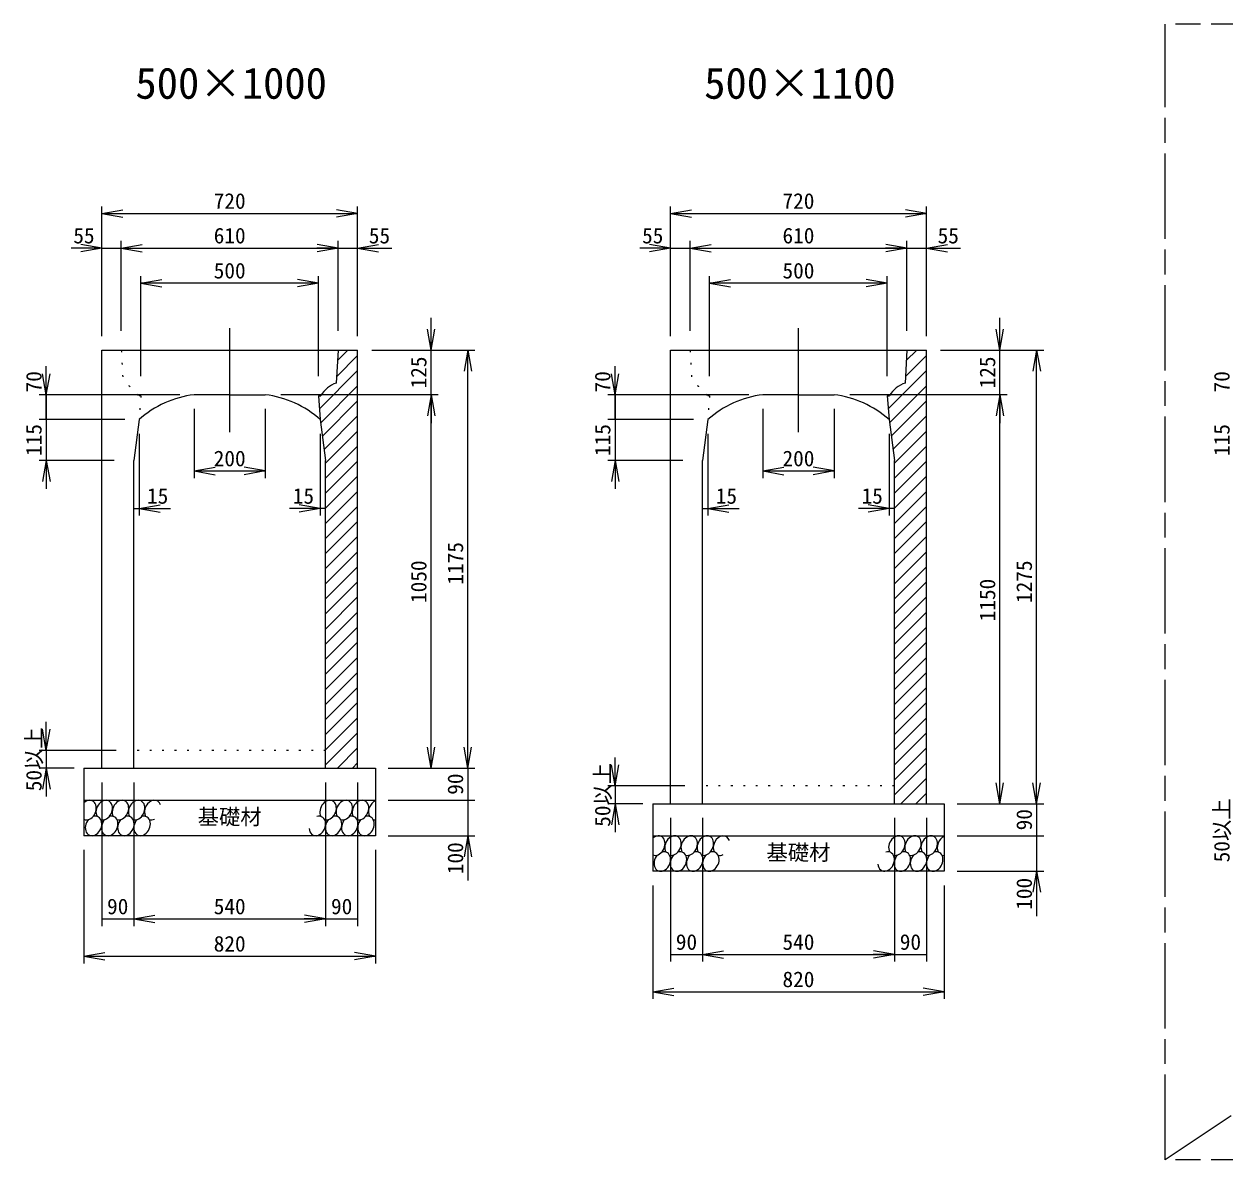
# Model space of a CAD drawing. Units: millimetres, scale not verified. Extents: x 2577 to 21887, y 2787 to 16449.
# Drawn here: x 11236 to 14614, y 6554 to 9748 of the extents above; entities that cross this region are included whole.
import ezdxf
from ezdxf.enums import TextEntityAlignment as Align

# ---------------------------------------------------------------- set-up
doc = ezdxf.new("R2010")
doc.units = ezdxf.units.MM
doc.header["$LTSCALE"] = 20
doc.linetypes.add('CHAIN', pattern=[18.5, 12, -1.5, 3.5, -1.5])
doc.linetypes.add('DOTTED', pattern=[1.75, 0.25, -1.5])
doc.layers.add('Layer1', color=4, linetype='Continuous', lineweight=18)
doc.styles.add('ＭＳ ゴシック-5.0-0.0', font='')
doc.styles.get('ＭＳ ゴシック-5.0-0.0').set_extended_font_data('ＭＳ ゴシック-5.0-0.0')

msp = doc.modelspace()

# ---------------------------------------------------------------- linework, layer by layer
at = {"layer": 'Layer1', "linetype": 'CHAIN'}
for p, q in [((14445.9, 6553.83), (14445.9, 9747.8)), ((19255.7, 9747.8), (14445.9, 9747.8)), ((19255.7, 9747.8), (14445.9, 6553.83)), ((19255.7, 6553.83), (14445.9, 6553.83))]:
    msp.add_line(p, q, dxfattribs=at)
at = {"layer": 'Layer1'}
for p, q in [((11454.68, 8870.58), (11454.68, 9235.02)), ((11454.68, 9215.02), (11513.77, 9225.44)), ((12174.68, 9215.02), (12115.6, 9225.44)), ((12174.68, 8870.58), (12174.68, 9235.02)), ((13054.68, 8870.58), (13054.68, 9235.02)), ((13054.68, 9215.02), (13113.77, 9225.44)), ((13774.68, 9215.02), (13715.6, 9225.44)), ((13774.68, 8870.58), (13774.68, 9235.02)), ((11454.68, 9215.02), (12174.68, 9215.02)), ((11454.68, 9215.02), (11513.77, 9204.6)), ((12174.68, 9215.02), (12115.6, 9204.6)), ((13054.68, 9215.02), (13774.68, 9215.02)), ((13054.68, 9215.02), (13113.77, 9204.6)), ((13774.68, 9215.02), (13715.6, 9204.6)), ((11454.68, 9117.78), (11395.6, 9128.2)), ((11509.68, 8885.58), (11509.68, 9137.78)), ((11509.68, 9117.78), (11568.77, 9128.2)), ((11509.68, 9117.78), (11568.77, 9128.2)), ((12119.68, 9117.78), (12060.6, 9128.2)), ((12119.68, 9117.78), (12060.6, 9128.2)), ((12119.68, 8885.58), (12119.68, 9137.78)), ((12174.68, 9117.78), (12233.77, 9128.2)), ((13054.68, 9117.78), (12995.6, 9128.2)), ((13109.68, 8885.58), (13109.68, 9137.78)), ((13109.68, 9117.78), (13168.77, 9128.2)), ((13109.68, 9117.78), (13168.77, 9128.2)), ((13719.68, 9117.78), (13660.6, 9128.2)), ((13719.68, 9117.78), (13660.6, 9128.2)), ((13719.68, 8885.58), (13719.68, 9137.78)), ((13774.68, 9117.78), (13833.77, 9128.2)), ((11454.68, 9117.78), (11368.44, 9117.78)), ((11454.68, 9117.78), (11395.6, 9107.37)), ((11454.68, 9117.78), (11509.68, 9117.78)), ((11509.68, 9117.78), (11568.77, 9107.37)), ((11509.68, 9117.78), (11569.68, 9117.78)), ((11509.68, 9117.78), (12119.68, 9117.78)), ((11509.68, 9117.78), (11568.77, 9107.37)), ((12119.68, 9117.78), (12059.68, 9117.78)), ((12119.68, 9117.78), (12060.6, 9107.37)), ((12119.68, 9117.78), (12060.6, 9107.37)), ((12119.68, 9117.78), (12174.68, 9117.78)), ((12174.68, 9117.78), (12233.77, 9107.37)), ((12174.68, 9117.78), (12270.61, 9117.78)), ((13054.68, 9117.78), (12968.44, 9117.78)), ((13054.68, 9117.78), (12995.6, 9107.37)), ((13054.68, 9117.78), (13109.68, 9117.78)), ((13109.68, 9117.78), (13168.77, 9107.37)), ((13109.68, 9117.78), (13169.68, 9117.78)), ((13109.68, 9117.78), (13719.68, 9117.78)), ((13109.68, 9117.78), (13168.77, 9107.37)), ((13719.68, 9117.78), (13659.68, 9117.78)), ((13719.68, 9117.78), (13660.6, 9107.37)), ((13719.68, 9117.78), (13660.6, 9107.37)), ((13719.68, 9117.78), (13774.68, 9117.78)), ((13774.68, 9117.78), (13833.77, 9107.37)), ((13774.68, 9117.78), (13870.61, 9117.78)), ((11564.68, 8757.58), (11564.68, 9039.15)), ((11564.68, 9019.15), (11623.77, 9029.57)), ((12064.68, 9019.15), (12005.6, 9029.57)), ((12064.68, 8757.58), (12064.68, 9039.15)), ((13164.68, 8757.58), (13164.68, 9039.15)), ((13164.68, 9019.15), (13223.77, 9029.57)), ((13664.68, 9019.15), (13605.6, 9029.57)), ((13664.68, 8757.58), (13664.68, 9039.15)), ((12064.68, 9019.15), (11564.68, 9019.15)), ((11564.68, 9019.15), (11623.77, 9008.73)), ((12064.68, 9019.15), (12005.6, 9008.73)), ((13664.68, 9019.15), (13164.68, 9019.15)), ((13164.68, 9019.15), (13223.77, 9008.73)), ((13664.68, 9019.15), (13605.6, 9008.73)), ((12381.48, 8705.58), (12381.48, 8921.79)), ((13981.48, 8705.58), (13981.48, 8921.79)), ((11814.68, 8600.27), (11814.68, 8892.74)), ((12381.48, 8830.58), (12371.06, 8889.67)), ((12381.48, 8830.58), (12391.9, 8889.67)), ((13414.68, 8600.27), (13414.68, 8892.74)), ((13981.48, 8830.58), (13971.06, 8889.67)), ((13981.48, 8830.58), (13991.9, 8889.67)), ((11454.68, 8830.58), (12119.68, 8830.58)), ((11454.68, 7655.58), (11454.68, 8830.58)), ((12119.68, 8830.58), (12114.68, 8738.36)), ((12118.1, 8801.43), (12147.26, 8830.58)), ((12119.68, 8830.58), (12174.68, 8830.58)), ((12174.68, 7655.58), (12174.68, 8830.58)), ((12214.68, 8830.58), (12401.48, 8830.58)), ((12254.68, 8830.58), (12504.69, 8830.58)), ((12484.69, 8830.58), (12474.27, 8771.49)), ((12484.69, 8830.58), (12495.11, 8771.49)), ((12484.69, 7655.58), (12484.69, 8830.58)), ((13054.68, 8830.58), (13719.68, 8830.58)), ((13054.68, 7555.58), (13054.68, 8830.58)), ((13719.68, 8830.58), (13714.68, 8738.36)), ((13718.1, 8801.43), (13747.26, 8830.58)), ((13719.68, 8830.58), (13774.68, 8830.58)), ((13774.68, 7555.58), (13774.68, 8830.58)), ((13814.68, 8830.58), (14001.48, 8830.58)), ((13854.68, 8830.58), (14104.69, 8830.58)), ((14084.69, 8830.58), (14074.27, 8771.49)), ((14084.69, 8830.58), (14095.11, 8771.49)), ((14084.69, 7555.58), (14084.69, 8830.58)), ((11298.85, 8705.58), (11298.85, 8785.58)), ((12115.67, 8756.57), (12174.68, 8815.58)), ((12898.85, 8705.58), (12898.85, 8785.58)), ((13715.67, 8756.57), (13774.68, 8815.58)), ((11298.85, 8705.58), (11288.43, 8764.67)), ((11298.85, 8705.58), (11309.27, 8764.67)), ((12067.42, 8665.89), (12174.68, 8773.16)), ((12898.85, 8705.58), (12888.43, 8764.67)), ((12898.85, 8705.58), (12909.27, 8764.67)), ((13667.42, 8665.89), (13774.68, 8773.16)), ((12071.72, 8627.77), (12174.68, 8730.73)), ((13671.72, 8627.77), (13774.68, 8730.73)), ((11674.68, 8705.58), (11278.85, 8705.58)), ((11298.85, 8635.58), (11298.85, 8715.58)), ((11298.85, 8705.58), (11298.85, 8635.58)), ((11814.68, 8705.58), (11714.68, 8705.58)), ((11814.68, 8705.58), (11914.68, 8705.58)), ((12401.48, 8705.58), (11958.89, 8705.58)), ((12064.68, 8702.58), (12071.01, 8702.58)), ((12064.68, 8702.58), (12069.68, 8635.58)), ((12075.72, 8589.34), (12174.68, 8688.3)), ((12381.48, 8705.58), (12371.06, 8646.49)), ((12381.48, 8705.58), (12371.06, 8646.49)), ((12381.48, 8705.58), (12391.9, 8646.49)), ((12381.48, 8705.58), (12381.48, 8625.58)), ((12381.48, 8705.58), (12391.9, 8646.49)), ((12381.48, 7655.58), (12381.48, 8705.58)), ((13274.68, 8705.58), (12878.85, 8705.58)), ((12898.85, 8635.58), (12898.85, 8715.58)), ((12898.85, 8705.58), (12898.85, 8635.58)), ((13414.68, 8705.58), (13314.68, 8705.58)), ((13414.68, 8705.58), (13514.68, 8705.58)), ((14001.48, 8705.58), (13558.89, 8705.58)), ((13664.68, 8702.58), (13671.01, 8702.58)), ((13664.68, 8702.58), (13669.68, 8635.58)), ((13675.72, 8589.34), (13774.68, 8688.3)), ((13981.48, 8705.58), (13971.06, 8646.49)), ((13981.48, 8705.58), (13971.06, 8646.49)), ((13981.48, 8705.58), (13991.9, 8646.49)), ((13981.48, 8705.58), (13981.48, 8625.58)), ((13981.48, 8705.58), (13991.9, 8646.49)), ((13981.48, 7555.58), (13981.48, 8705.58)), ((11714.68, 8665.58), (11714.68, 8471.11)), ((11914.68, 8665.58), (11914.68, 8471.11)), ((13314.68, 8665.58), (13314.68, 8471.11)), ((13514.68, 8665.58), (13514.68, 8471.11)), ((11519.68, 8635.58), (11278.85, 8635.58)), ((11298.85, 8635.58), (11298.85, 8520.58)), ((11559.68, 8635.58), (11544.68, 8520.58)), ((12069.68, 8635.58), (12084.68, 8520.58)), ((12080.61, 8551.8), (12174.68, 8645.88)), ((13119.68, 8635.58), (12878.85, 8635.58)), ((12898.85, 8635.58), (12898.85, 8520.58)), ((13159.68, 8635.58), (13144.68, 8520.58)), ((13669.68, 8635.58), (13684.68, 8520.58)), ((13680.61, 8551.8), (13774.68, 8645.88)), ((11559.68, 8595.58), (11559.68, 8365.76)), ((12069.68, 8595.58), (12069.68, 8365.76)), ((12084.68, 8513.45), (12174.68, 8603.45)), ((13159.68, 8595.58), (13159.68, 8365.76)), ((13669.68, 8595.58), (13669.68, 8365.76)), ((13684.68, 8513.45), (13774.68, 8603.45)), ((12084.68, 8471.02), (12174.68, 8561.02)), ((13684.68, 8471.02), (13774.68, 8561.02)), ((11489.68, 8520.58), (11278.85, 8520.58)), ((11298.85, 8520.58), (11288.43, 8461.49)), ((11298.85, 8520.58), (11309.27, 8461.49)), ((11298.85, 8520.58), (11298.85, 8440.58)), ((11544.68, 7655.58), (11544.68, 8520.58)), ((12084.68, 7655.58), (12084.68, 8520.58)), ((12084.68, 8428.6), (12174.68, 8518.6)), ((13089.68, 8520.58), (12878.85, 8520.58)), ((12898.85, 8520.58), (12888.43, 8461.49)), ((12898.85, 8520.58), (12909.27, 8461.49)), ((12898.85, 8520.58), (12898.85, 8440.58)), ((13144.68, 7555.58), (13144.68, 8520.58)), ((13684.68, 7555.58), (13684.68, 8520.58)), ((13684.68, 8428.6), (13774.68, 8518.6)), ((11714.68, 8491.11), (11773.77, 8501.53)), ((11714.68, 8491.11), (11914.68, 8491.11)), ((11714.68, 8491.11), (11773.77, 8480.69)), ((11914.68, 8491.11), (11855.6, 8501.53)), ((11914.68, 8491.11), (11855.6, 8480.69)), ((13314.68, 8491.11), (13373.77, 8501.53)), ((13314.68, 8491.11), (13514.68, 8491.11)), ((13314.68, 8491.11), (13373.77, 8480.69)), ((13514.68, 8491.11), (13455.6, 8501.53)), ((13514.68, 8491.11), (13455.6, 8480.69)), ((12084.68, 8386.17), (12174.68, 8476.17)), ((13684.68, 8386.17), (13774.68, 8476.17)), ((12084.68, 8343.74), (12174.68, 8433.74)), ((13684.68, 8343.74), (13774.68, 8433.74)), ((11544.68, 8385.76), (11648.09, 8385.76)), ((11559.68, 8385.76), (11618.77, 8396.18)), ((11559.68, 8385.76), (11618.77, 8375.34)), ((12084.68, 8385.76), (11983.15, 8385.76)), ((12069.68, 8385.76), (12010.6, 8396.18)), ((12069.68, 8385.76), (12010.6, 8375.34)), ((12084.68, 8301.32), (12174.68, 8391.32)), ((13144.68, 8385.76), (13248.09, 8385.76)), ((13159.68, 8385.76), (13218.77, 8396.18)), ((13159.68, 8385.76), (13218.77, 8375.34)), ((13684.68, 8385.76), (13583.15, 8385.76)), ((13669.68, 8385.76), (13610.6, 8396.18)), ((13669.68, 8385.76), (13610.6, 8375.34)), ((13684.68, 8301.32), (13774.68, 8391.32)), ((12084.68, 8258.89), (12174.68, 8348.89)), ((13684.68, 8258.89), (13774.68, 8348.89)), ((12084.68, 8216.47), (12174.68, 8306.47)), ((13684.68, 8216.47), (13774.68, 8306.47)), ((12084.68, 8174.04), (12174.68, 8264.04)), ((13684.68, 8174.04), (13774.68, 8264.04)), ((12084.68, 8131.61), (12174.68, 8221.61)), ((13684.68, 8131.61), (13774.68, 8221.61)), ((12084.68, 8089.19), (12174.68, 8179.19)), ((13684.68, 8089.19), (13774.68, 8179.19)), ((12084.68, 8046.76), (12174.68, 8136.76)), ((13684.68, 8046.76), (13774.68, 8136.76)), ((12084.68, 8004.33), (12174.68, 8094.33)), ((13684.68, 8004.33), (13774.68, 8094.33)), ((12084.68, 7961.91), (12174.68, 8051.91)), ((13684.68, 7961.91), (13774.68, 8051.91)), ((12084.68, 7919.48), (12174.68, 8009.48)), ((13684.68, 7919.48), (13774.68, 8009.48)), ((12084.68, 7877.05), (12174.68, 7967.05)), ((13684.68, 7877.05), (13774.68, 7967.05)), ((12084.68, 7834.63), (12174.68, 7924.63)), ((13684.68, 7834.63), (13774.68, 7924.63)), ((12084.68, 7792.2), (12174.68, 7882.2)), ((13684.68, 7792.2), (13774.68, 7882.2)), ((12084.68, 7749.78), (12174.68, 7839.78)), ((13684.68, 7749.78), (13774.68, 7839.78)), ((11298.85, 7705.58), (11298.85, 7785.58)), ((12084.68, 7707.35), (12174.68, 7797.35)), ((13684.68, 7707.35), (13774.68, 7797.35)), ((11298.85, 7705.58), (11288.43, 7764.67)), ((11298.85, 7705.58), (11309.27, 7764.67)), ((12084.68, 7664.92), (12174.68, 7754.92)), ((13684.68, 7664.92), (13774.68, 7754.92)), ((11495.32, 7705.58), (11278.85, 7705.58)), ((11298.85, 7705.58), (11298.85, 7655.58)), ((12117.77, 7655.58), (12174.68, 7712.5)), ((12381.48, 7655.58), (12371.06, 7714.67)), ((12381.48, 7655.58), (12391.9, 7714.67)), ((12484.69, 7655.58), (12474.27, 7714.67)), ((12484.69, 7655.58), (12495.11, 7714.67)), ((13684.68, 7622.5), (13774.68, 7712.5)), ((12160.2, 7655.58), (12174.68, 7670.07)), ((12898.85, 7605.58), (12898.85, 7685.58)), ((13684.68, 7580.07), (13774.68, 7670.07)), ((11376.93, 7655.58), (11278.85, 7655.58)), ((11298.85, 7655.58), (11288.43, 7596.49)), ((11298.85, 7655.58), (11309.27, 7596.49)), ((11298.85, 7655.58), (11298.85, 7575.58)), ((11404.68, 7655.58), (12224.68, 7655.58)), ((11404.68, 7655.58), (11404.68, 7465.58)), ((12224.68, 7655.58), (12224.68, 7465.58)), ((12260.67, 7655.58), (12504.69, 7655.58)), ((12484.69, 7655.58), (12484.69, 7565.58)), ((12898.85, 7605.58), (12888.43, 7664.67)), ((12898.85, 7605.58), (12909.27, 7664.67)), ((11454.68, 7615.58), (11454.68, 7211.52)), ((11544.68, 7615.58), (11544.68, 7211.52)), ((12084.68, 7615.58), (12084.68, 7211.52)), ((12174.68, 7615.58), (12174.68, 7211.52)), ((13095.32, 7605.58), (12878.85, 7605.58)), ((12898.85, 7605.58), (12898.85, 7555.58)), ((13702.62, 7555.58), (13774.68, 7627.64)), ((13981.48, 7555.58), (13971.06, 7614.67)), ((13981.48, 7555.58), (13991.9, 7614.67)), ((14084.69, 7555.58), (14074.27, 7614.67)), ((14084.69, 7555.58), (14095.11, 7614.67)), ((13745.05, 7555.58), (13774.68, 7585.22)), ((11404.68, 7565.58), (12224.68, 7565.58)), ((12260.67, 7565.58), (12504.69, 7565.58)), ((12484.69, 7565.58), (12484.69, 7485.58)), ((12484.69, 7565.58), (12484.69, 7465.58)), ((12484.69, 7565.58), (12484.69, 7485.58)), ((12976.93, 7555.58), (12878.85, 7555.58)), ((12898.85, 7555.58), (12888.43, 7496.49)), ((12898.85, 7555.58), (12909.27, 7496.49)), ((12898.85, 7555.58), (12898.85, 7475.58)), ((13004.68, 7555.58), (13004.68, 7365.58)), ((13004.68, 7555.58), (13824.68, 7555.58)), ((13824.68, 7555.58), (13824.68, 7365.58)), ((13860.67, 7555.58), (14104.69, 7555.58)), ((14084.69, 7555.58), (14084.69, 7465.58)), ((13054.68, 7515.58), (13054.68, 7111.52)), ((13144.68, 7515.58), (13144.68, 7111.52)), ((13684.68, 7515.58), (13684.68, 7111.52)), ((13774.68, 7515.58), (13774.68, 7111.52)), ((12224.68, 7465.58), (11404.68, 7465.58)), ((12260.67, 7465.58), (12504.69, 7465.58)), ((12484.69, 7465.58), (12474.27, 7406.49)), ((12484.69, 7465.58), (12495.11, 7406.49)), ((12484.69, 7465.58), (12484.69, 7339.68)), ((13004.68, 7465.58), (13824.68, 7465.58)), ((13860.67, 7465.58), (14104.69, 7465.58)), ((14084.69, 7465.58), (14084.69, 7385.58)), ((14084.69, 7465.58), (14084.69, 7365.58)), ((14084.69, 7465.58), (14084.69, 7385.58)), ((11404.68, 7425.58), (11404.68, 7106.62)), ((12224.68, 7425.58), (12224.68, 7106.62)), ((13824.68, 7365.58), (13004.68, 7365.58)), ((13860.67, 7365.58), (14104.69, 7365.58)), ((14084.69, 7365.58), (14074.27, 7306.49)), ((14084.69, 7365.58), (14095.11, 7306.49)), ((14084.69, 7365.58), (14084.69, 7239.68)), ((13004.68, 7325.58), (13004.68, 7006.62)), ((13824.68, 7325.58), (13824.68, 7006.62)), ((11454.68, 7231.52), (11544.68, 7231.52)), ((11544.68, 7231.52), (11603.77, 7241.94)), ((11544.68, 7231.52), (11603.77, 7241.94)), ((11544.68, 7231.52), (12084.68, 7231.52)), ((11544.68, 7231.52), (11603.77, 7221.1)), ((11544.68, 7231.52), (11603.77, 7221.1)), ((11544.68, 7231.52), (11604.68, 7231.52)), ((12084.68, 7231.52), (12024.68, 7231.52)), ((12084.68, 7231.52), (12025.6, 7241.94)), ((12084.68, 7231.52), (12025.6, 7241.94)), ((12084.68, 7231.52), (12025.6, 7221.1)), ((12084.68, 7231.52), (12025.6, 7221.1)), ((12084.68, 7231.52), (12174.68, 7231.52)), ((11404.68, 7126.62), (11463.77, 7137.03)), ((12224.68, 7126.62), (12165.6, 7137.03)), ((13054.68, 7131.52), (13144.68, 7131.52)), ((13144.68, 7131.52), (13203.77, 7141.94)), ((13144.68, 7131.52), (13203.77, 7141.94)), ((13144.68, 7131.52), (13684.68, 7131.52)), ((13144.68, 7131.52), (13203.77, 7121.1)), ((13144.68, 7131.52), (13203.77, 7121.1)), ((13144.68, 7131.52), (13204.68, 7131.52)), ((13684.68, 7131.52), (13624.68, 7131.52)), ((13684.68, 7131.52), (13625.6, 7141.94)), ((13684.68, 7131.52), (13625.6, 7141.94)), ((13684.68, 7131.52), (13625.6, 7121.1)), ((13684.68, 7131.52), (13625.6, 7121.1)), ((13684.68, 7131.52), (13774.68, 7131.52)), ((11404.68, 7126.62), (12224.68, 7126.62)), ((11404.68, 7126.62), (11463.77, 7116.2)), ((12224.68, 7126.62), (12165.6, 7116.2)), ((13004.68, 7026.62), (13063.77, 7037.03)), ((13824.68, 7026.62), (13765.6, 7037.03)), ((13004.68, 7026.62), (13824.68, 7026.62)), ((13004.68, 7026.62), (13063.77, 7016.2)), ((13824.68, 7026.62), (13765.6, 7016.2))]:
    msp.add_line(p, q, dxfattribs=at)
at = {"layer": 'Layer1', "linetype": 'DOTTED', "lineweight": 13}
for p, q in [((11509.68, 8830.58), (11514.68, 8738.36)), ((13109.68, 8830.58), (13114.68, 8738.36)), ((11564.68, 8702.58), (11558.36, 8702.58)), ((11564.68, 8702.58), (11559.68, 8635.58)), ((13164.68, 8702.58), (13158.36, 8702.58)), ((13164.68, 8702.58), (13159.68, 8635.58)), ((12084.68, 7705.58), (11544.68, 7705.58)), ((13684.68, 7605.58), (13144.68, 7605.58))]:
    msp.add_line(p, q, dxfattribs=at)
for centre in [(11489.09, 8662.56), (13089.09, 8662.56)]:
    msp.add_arc(centre, 80, 30.01756, 71.34006, dxfattribs=at)
at = {"layer": 'Layer1'}
for centre, radius, start, end in [((12140.28, 8662.56), 80, 108.65994, 149.98244), ((13740.28, 8662.56), 80, 108.65994, 149.98244), ((11750.2, 8420.32), 287.46, 97.09792, 131.51118), ((11879.16, 8420.32), 287.46, 48.48882, 82.90208), ((13350.2, 8420.32), 287.46, 97.09792, 131.51118), ((13479.16, 8420.32), 287.46, 48.48882, 82.90208)]:
    msp.add_arc(centre, radius, start, end, dxfattribs=at)
for centre, start_param, end_param in [((11416.31, 7537.76), 3.1641089, 7.3535633), ((11461.83, 7537.76), 3.2518953, 8.9063261), ((11507.36, 7537.76), 3.2518953, 8.9063261), ((11552.88, 7537.76), 3.2518953, 8.9063261), ((12091.55, 7537.76), 3.2518953, 8.9063261), ((12137.07, 7537.76), 3.2518953, 8.9063261), ((12182.6, 7537.76), 3.2518953, 8.9063261), ((11598.41, 7537.76), 5.610227, 8.9063261), ((12228.12, 7537.76), 0.6949414, 2.6231408), ((11431.69, 7493.1), 1.1965976, 6.8860585), ((11477.21, 7493.1), 1.1965976, 6.8860585), ((11522.74, 7493.1), 1.1965976, 6.8860585), ((11568.26, 7493.1), 1.1965976, 6.8860585), ((11598.41, 7537.76), 3.2518953, 3.8893366), ((12061.4, 7493.1), 2.1791837, 6.8860585), ((12106.93, 7493.1), 1.1965976, 6.8860585), ((12152.45, 7493.1), 1.1965976, 6.8860585), ((12197.98, 7493.1), 1.1965976, 6.8860585), ((12228.12, 7537.76), 3.2518953, 3.5395455), ((13016.31, 7437.76), 3.1641089, 7.3535633), ((13061.83, 7437.76), 3.2518953, 8.9063261), ((13107.36, 7437.76), 3.2518953, 8.9063261), ((13152.88, 7437.76), 3.2518953, 8.9063261), ((13691.55, 7437.76), 3.2518953, 8.9063261), ((13737.07, 7437.76), 3.2518953, 8.9063261), ((13782.6, 7437.76), 3.2518953, 8.9063261), ((13198.41, 7437.76), 5.610227, 8.9063261), ((13828.12, 7437.76), 0.6949414, 2.6231408), ((13031.69, 7393.1), 1.1965976, 6.8860585), ((13077.21, 7393.1), 1.1965976, 6.8860585), ((13122.74, 7393.1), 1.1965976, 6.8860585), ((13168.26, 7393.1), 1.1965976, 6.8860585), ((13198.41, 7437.76), 3.2518953, 3.8893366), ((13661.4, 7393.1), 2.1791837, 6.8860585), ((13706.93, 7393.1), 1.1965976, 6.8860585), ((13752.45, 7393.1), 1.1965976, 6.8860585), ((13797.98, 7393.1), 1.1965976, 6.8860585), ((13828.12, 7437.76), 3.2518953, 3.5395455)]:
    msp.add_ellipse(centre, major_axis=(12.08, 25.9), ratio=0.766667, start_param=start_param, end_param=end_param, dxfattribs=at)

# ---------------------------------------------------------------- texts
at = {"layer": 'Layer1', "color": 7, "style": 'ＭＳ ゴシック-5.0-0.0'}
for s, p in [('500×1000', (11818.9, 9625.62)), ('500×1100', (13418.9, 9625.62))]:
    msp.add_text(s, height=87.98, dxfattribs=at).set_placement(p, align=Align.TOP_CENTER)
for s, p in [('720', (11814.68, 9215.02)), ('720', (13414.68, 9215.02)), ('55', (11404.74, 9117.78)), ('610', (11814.68, 9117.78)), ('55', (12236.05, 9117.78)), ('55', (13004.74, 9117.78)), ('610', (13414.68, 9117.78)), ('55', (13836.05, 9117.78)), ('500', (11814.68, 9019.15)), ('500', (13414.68, 9019.15)), ('200', (11814.68, 8491.11)), ('200', (13414.68, 8491.11)), ('15', (11612.08, 8385.76)), ('15', (12022.15, 8385.76)), ('15', (13212.08, 8385.76)), ('15', (13622.15, 8385.76)), ('基礎材', (11814.68, 7483.42)), ('基礎材', (13414.68, 7383.42)), ('90', (11499.68, 7231.52)), ('540', (11814.68, 7231.52)), ('90', (12129.68, 7231.52)), ('820', (11814.68, 7126.62)), ('90', (13099.68, 7131.52)), ('540', (13414.68, 7131.52)), ('90', (13729.68, 7131.52)), ('820', (13414.68, 7026.62))]:
    msp.add_text(s, height=43.99, dxfattribs=at).set_placement(p, align=Align.BOTTOM_CENTER)
for s, p in [('125', (12381.48, 8768.08)), ('125', (13981.48, 8768.08)), ('70', (11298.85, 8741.91)), ('70', (12898.85, 8741.91)), ('70', (14640.66, 8741.91)), ('115', (11298.85, 8578.08)), ('115', (12898.85, 8578.08)), ('115', (14640.66, 8578.08)), ('1175', (12484.69, 8231.37)), ('1050', (12381.48, 8179.76)), ('1275', (14084.69, 8179.76)), ('1150', (13981.48, 8128.15)), ('50以上', (11298.85, 7680.58)), ('90', (12484.69, 7610.58)), ('50以上', (12898.85, 7580.58)), ('50以上', (14640.66, 7480.58)), ('90', (14084.69, 7510.58)), ('100', (12484.69, 7402.23)), ('100', (14084.69, 7302.23))]:
    msp.add_text(s, height=43.99, rotation=90, dxfattribs=at).set_placement(p, align=Align.BOTTOM_CENTER)

doc.saveas('drawing.dxf')
